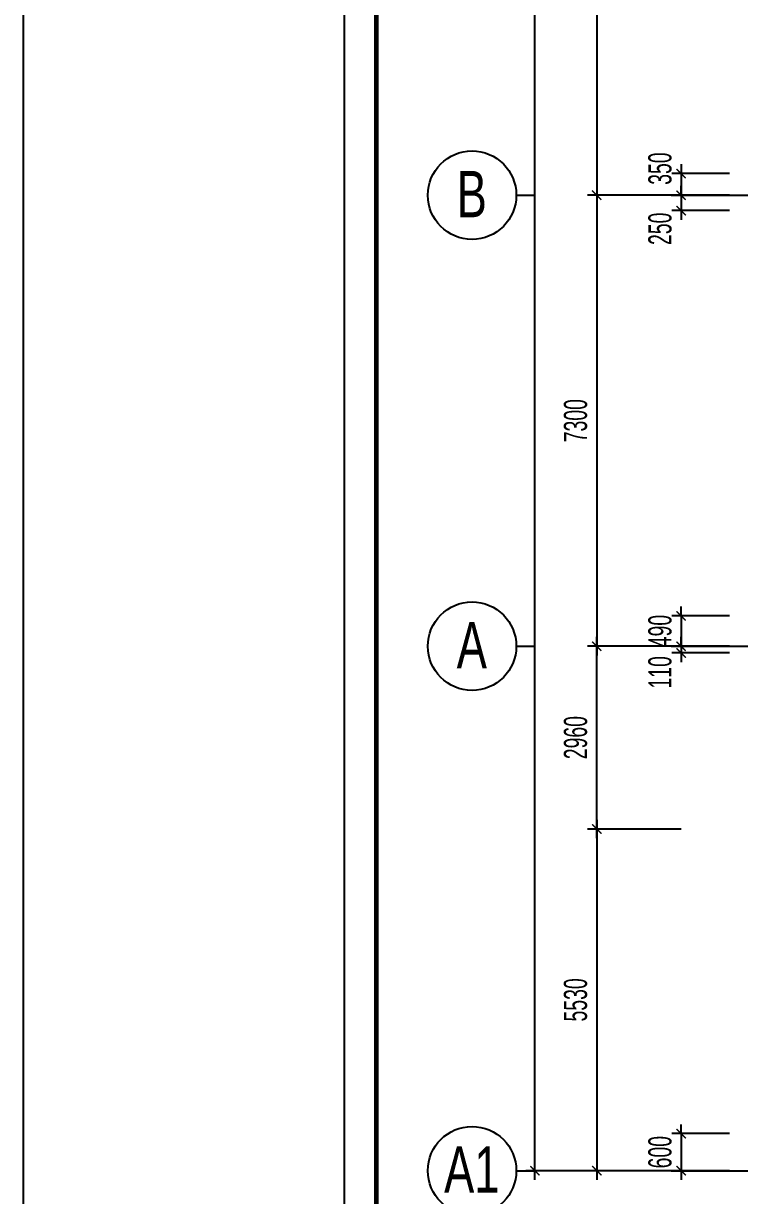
# Model space of a CAD drawing. Extents: x 1719887 to 1865417, y -150890 to 59748.
# Drawn here: x 1719887 to 1731479, y -23451 to -4479 of the extents above; entities that cross this region are included whole.
import ezdxf

# ---------------------------------------------------------------- set-up
doc = ezdxf.new("R2010")
doc.units = 0
doc.header["$LTSCALE"] = 1000
doc.header["$MEASUREMENT"] = 0
doc.header["$PDMODE"] = 3
doc.linetypes.add('CENTER2', pattern=[1.125, 0.75, -0.125, 0.125, -0.125])
doc.layers.get('0').update_dxf_attribs({"linetype": 'CONTINUOUS'})
doc.layers.get('Defpoints').update_dxf_attribs({"linetype": 'CONTINUOUS'})
for name, color, linetype in [('CDC-KHUNGTEN', 7, 'CONTINUOUS'), ('CDC.01.AXIS', 160, 'CENTER2'), ('CDC.02.DIM', 1, 'CONTINUOUS'), ('CDC.06.TEXT', 2, 'CONTINUOUS'), ('CDC.10.HATCH', 9, 'CONTINUOUS'), ('KCS_CHI', 1, 'CONTINUOUS')]:
    doc.layers.add(name, color=color, linetype=linetype)
doc.styles.add('ARIAL', font='arial.ttf', dxfattribs={"width": 0.6})
doc.dimstyles.new('D150', dxfattribs={"dimscale": 150, "dimtxt": 2.5, "dimasz": 1, "dimexe": 1, "dimexo": 0, "dimgap": 1, "dimtad": 1, "dimdec": 0, "dimdsep": 46, "dimtxsty": 'ARIAL', "dimblk": 'ARCHTICK', "dimcen": 1, "dimdle": 1, "dimclrd": 1, "dimclre": 1, "dimclrt": 2, "dimadec": 0, "dimazin": 0, "dimtfac": 0.00072, "dimtdec": 0, "dimtix": 1, "dimtmove": 2, "dimatfit": 3, "dimldrblk": 'ARCHTICK', "dimfxl": 1, "dimtolj": 1, "dimlwd": -1, "dimlwe": -1, "dimarcsym": 0})

# ---------------------------------------------------------------- blocks, each defined once
blk = doc.blocks.new('_ARCHTICK')
at = {"color": 0, "linetype": 'ByBlock', "const_width": 0.15}
blk.add_lwpolyline([(-0.5, -0.5), (0.5, 0.5)], dxfattribs=at)
blk = doc.blocks.new('*D443')
at = {"layer": 'CDC.02.DIM', "color": 1, "transparency": 16777216}
for p, q in [((1729167, 191), (1729167, -7409)), ((1730533, 41), (1729017, 41)), ((1730533, -7259), (1729017, -7259))]:
    blk.add_line(p, q, dxfattribs=at)
at = {"layer": 'Defpoints', "color": 0, "transparency": 16777216}
for p in [(1730533, 41), (1729167, -7259), (1730533, -7259)]:
    blk.add_point(p, dxfattribs=at)
at = {"layer": 'CDC.02.DIM', "color": 1, "transparency": 16777216, "xscale": 150, "yscale": 150, "zscale": 150}
for p, rotation in [((1729167, 41), 90), ((1729167, -7259), 270)]:
    blk.add_blockref('_ARCHTICK', p, dxfattribs=dict(at, rotation=rotation))
at = {"layer": 'CDC.02.DIM', "color": 2, "transparency": 16777216, "insert": (1728825, -3609), "char_height": 375, "attachment_point": 5, "rotation": 90, "style": 'ARIAL'}
blk.add_mtext('\\A1;7300', dxfattribs=at)
blk = doc.blocks.new('*D444')
at = {"layer": 'CDC.02.DIM', "color": 1, "transparency": 16777216}
for p, q in [((1729167, -7109), (1729167, -14709)), ((1730533, -7259), (1729017, -7259)), ((1730533, -14559), (1729017, -14559))]:
    blk.add_line(p, q, dxfattribs=at)
at = {"layer": 'Defpoints', "color": 0, "transparency": 16777216}
for p in [(1730533, -7259), (1729167, -14559), (1730533, -14559)]:
    blk.add_point(p, dxfattribs=at)
at = {"layer": 'CDC.02.DIM', "color": 1, "transparency": 16777216, "xscale": 150, "yscale": 150, "zscale": 150}
for p, rotation in [((1729167, -7259), 90), ((1729167, -14559), 270)]:
    blk.add_blockref('_ARCHTICK', p, dxfattribs=dict(at, rotation=rotation))
at = {"layer": 'CDC.02.DIM', "color": 2, "transparency": 16777216, "insert": (1728825, -10909), "char_height": 375, "attachment_point": 5, "rotation": 90, "style": 'ARIAL'}
blk.add_mtext('\\A1;7300', dxfattribs=at)
blk = doc.blocks.new('*D445')
at = {"layer": 'CDC.02.DIM', "color": 1, "transparency": 16777216}
for p, q in [((1728167, -23199), (1728167, 32391)), ((1730533, 32241), (1728017, 32241)), ((1730533, -23049), (1728017, -23049))]:
    blk.add_line(p, q, dxfattribs=at)
at = {"layer": 'Defpoints', "color": 0, "transparency": 16777216}
for p in [(1728167, 32241), (1730533, 32241), (1730533, -23049)]:
    blk.add_point(p, dxfattribs=at)
at = {"layer": 'CDC.02.DIM', "color": 1, "transparency": 16777216, "xscale": 150, "yscale": 150, "zscale": 150}
for p, rotation in [((1728167, 32241), 90), ((1728167, -23049), 270)]:
    blk.add_blockref('_ARCHTICK', p, dxfattribs=dict(at, rotation=rotation))
at = {"layer": 'CDC.02.DIM', "color": 2, "transparency": 16777216, "insert": (1727825, 4596), "char_height": 375, "attachment_point": 5, "rotation": 90, "style": 'ARIAL'}
blk.add_mtext('\\A1;55290', dxfattribs=at)
blk = doc.blocks.new('*D465')
at = {"layer": 'CDC.02.DIM', "color": 1, "transparency": 16777216}
for p, q in [((1729167, -17369), (1729167, -23199)), ((1730533, -17519), (1729017, -17519)), ((1730533, -23049), (1729017, -23049))]:
    blk.add_line(p, q, dxfattribs=at)
at = {"layer": 'Defpoints', "color": 0, "transparency": 16777216}
for p in [(1730533, -17519), (1729167, -23049), (1730533, -23049)]:
    blk.add_point(p, dxfattribs=at)
at = {"layer": 'CDC.02.DIM', "color": 1, "transparency": 16777216, "xscale": 150, "yscale": 150, "zscale": 150}
for p, rotation in [((1729167, -17519), 90), ((1729167, -23049), 270)]:
    blk.add_blockref('_ARCHTICK', p, dxfattribs=dict(at, rotation=rotation))
at = {"layer": 'CDC.02.DIM', "color": 2, "transparency": 16777216, "insert": (1728825, -20284), "char_height": 375, "attachment_point": 5, "rotation": 90, "style": 'ARIAL'}
blk.add_mtext('\\A1;5530', dxfattribs=at)
blk = doc.blocks.new('*D466')
at = {"layer": 'CDC.02.DIM', "color": 1, "transparency": 16777216}
for p, q in [((1729167, -17669), (1729167, -14409)), ((1730533, -14559), (1729017, -14559)), ((1730533, -17519), (1729017, -17519))]:
    blk.add_line(p, q, dxfattribs=at)
at = {"layer": 'Defpoints', "color": 0, "transparency": 16777216}
for p in [(1729167, -14559), (1730533, -14559), (1730533, -17519)]:
    blk.add_point(p, dxfattribs=at)
at = {"layer": 'CDC.02.DIM', "color": 1, "transparency": 16777216, "xscale": 150, "yscale": 150, "zscale": 150}
for p, rotation in [((1729167, -14559), 90), ((1729167, -17519), 270)]:
    blk.add_blockref('_ARCHTICK', p, dxfattribs=dict(at, rotation=rotation))
at = {"layer": 'CDC.02.DIM', "color": 2, "transparency": 16777216, "insert": (1728825, -16039), "char_height": 375, "attachment_point": 5, "rotation": 90, "style": 'ARIAL'}
blk.add_mtext('\\A1;2960', dxfattribs=at)
blk = doc.blocks.new('TH1')
at = {"layer": 'CDC.01.AXIS', "ltscale": 2}
for p, q in [((1733131, -103348), (1840145, -103348)), ((1733131, -110648), (1840145, -110648)), ((1733131, -119138), (1840145, -119138))]:
    blk.add_line(p, q, dxfattribs=at)
blk = doc.blocks.new('*D989')
at = {"layer": 'CDC.02.DIM', "color": 1, "transparency": 16777216}
for p, q in [((1730533, -6759), (1730533, -7409)), ((1731318, -6909), (1730383, -6909)), ((1731318, -7259), (1730383, -7259))]:
    blk.add_line(p, q, dxfattribs=at)
at = {"layer": 'Defpoints', "color": 0, "transparency": 16777216}
for p in [(1731318, -6909), (1730533, -7259), (1731318, -7259)]:
    blk.add_point(p, dxfattribs=at)
at = {"layer": 'CDC.02.DIM', "color": 1, "transparency": 16777216, "xscale": 150, "yscale": 150, "zscale": 150}
for p, rotation in [((1730533, -6909), 90), ((1730533, -7259), 270)]:
    blk.add_blockref('_ARCHTICK', p, dxfattribs=dict(at, rotation=rotation))
at = {"layer": 'CDC.02.DIM', "color": 2, "transparency": 16777216, "insert": (1730192, -6829), "char_height": 375, "attachment_point": 5, "rotation": 90, "style": 'ARIAL'}
blk.add_mtext('\\A1;350', dxfattribs=at)
blk = doc.blocks.new('*D990')
at = {"layer": 'CDC.02.DIM', "color": 1, "transparency": 16777216}
for p, q in [((1730533, -7259), (1730533, -7109)), ((1731318, -7259), (1730383, -7259)), ((1730533, -7259), (1730533, -7509)), ((1731318, -7509), (1730383, -7509)), ((1730533, -7509), (1730533, -7659))]:
    blk.add_line(p, q, dxfattribs=at)
at = {"layer": 'Defpoints', "color": 0, "transparency": 16777216}
for p in [(1731318, -7259), (1730533, -7509), (1731318, -7509)]:
    blk.add_point(p, dxfattribs=at)
at = {"layer": 'CDC.02.DIM', "color": 1, "transparency": 16777216, "xscale": 150, "yscale": 150, "zscale": 150}
for p, rotation in [((1730533, -7259), 270), ((1730533, -7509), 90)]:
    blk.add_blockref('_ARCHTICK', p, dxfattribs=dict(at, rotation=rotation))
at = {"layer": 'CDC.02.DIM', "color": 2, "transparency": 16777216, "insert": (1730192, -7803), "char_height": 375, "attachment_point": 5, "rotation": 90, "style": 'ARIAL'}
blk.add_mtext('\\A1;250', dxfattribs=at)
blk = doc.blocks.new('*D991')
at = {"layer": 'CDC.02.DIM', "color": 1, "transparency": 16777216}
for p, q in [((1730533, -14069), (1730533, -13919)), ((1731318, -14069), (1730383, -14069)), ((1730533, -14069), (1730533, -14559)), ((1731318, -14559), (1730383, -14559)), ((1730533, -14559), (1730533, -14709))]:
    blk.add_line(p, q, dxfattribs=at)
at = {"layer": 'Defpoints', "color": 0, "transparency": 16777216}
for p in [(1731318, -14069), (1730533, -14559), (1731318, -14559)]:
    blk.add_point(p, dxfattribs=at)
at = {"layer": 'CDC.02.DIM', "color": 1, "transparency": 16777216, "xscale": 150, "yscale": 150, "zscale": 150}
for p, rotation in [((1730533, -14069), 270), ((1730533, -14559), 90)]:
    blk.add_blockref('_ARCHTICK', p, dxfattribs=dict(at, rotation=rotation))
at = {"layer": 'CDC.02.DIM', "color": 2, "transparency": 16777216, "insert": (1730192, -14314), "char_height": 375, "attachment_point": 5, "rotation": 90, "style": 'ARIAL'}
blk.add_mtext('\\A1;490', dxfattribs=at)
blk = doc.blocks.new('*D992')
at = {"layer": 'CDC.02.DIM', "color": 1, "transparency": 16777216}
for p, q in [((1730533, -14559), (1730533, -14409)), ((1731318, -14559), (1730383, -14559)), ((1730533, -14559), (1730533, -14669)), ((1731318, -14669), (1730383, -14669)), ((1730533, -14669), (1730533, -14819))]:
    blk.add_line(p, q, dxfattribs=at)
at = {"layer": 'Defpoints', "color": 0, "transparency": 16777216}
for p in [(1731318, -14559), (1730533, -14669), (1731318, -14669)]:
    blk.add_point(p, dxfattribs=at)
at = {"layer": 'CDC.02.DIM', "color": 1, "transparency": 16777216, "xscale": 150, "yscale": 150, "zscale": 150}
for p, rotation in [((1730533, -14559), 270), ((1730533, -14669), 90)]:
    blk.add_blockref('_ARCHTICK', p, dxfattribs=dict(at, rotation=rotation))
at = {"layer": 'CDC.02.DIM', "color": 2, "transparency": 16777216, "insert": (1730192, -14982), "char_height": 375, "attachment_point": 5, "rotation": 90, "style": 'ARIAL'}
blk.add_mtext('\\A1;110', dxfattribs=at)
blk = doc.blocks.new('*D993')
at = {"layer": 'CDC.02.DIM', "color": 1, "transparency": 16777216}
for p, q in [((1730533, -22449), (1730533, -22299)), ((1731318, -22449), (1730383, -22449)), ((1730533, -22449), (1730533, -23049)), ((1731318, -23049), (1730383, -23049)), ((1730533, -23049), (1730533, -23199))]:
    blk.add_line(p, q, dxfattribs=at)
at = {"layer": 'Defpoints', "color": 0, "transparency": 16777216}
for p in [(1731318, -22449), (1730533, -23049), (1731318, -23049)]:
    blk.add_point(p, dxfattribs=at)
at = {"layer": 'CDC.02.DIM', "color": 1, "transparency": 16777216, "xscale": 150, "yscale": 150, "zscale": 150}
for p, rotation in [((1730533, -22449), 270), ((1730533, -23049), 90)]:
    blk.add_blockref('_ARCHTICK', p, dxfattribs=dict(at, rotation=rotation))
at = {"layer": 'CDC.02.DIM', "color": 2, "transparency": 16777216, "insert": (1730192, -22749), "char_height": 375, "attachment_point": 5, "rotation": 90, "style": 'ARIAL'}
blk.add_mtext('\\A1;600', dxfattribs=at)
blk = doc.blocks.new('KHUNG TEN')
at = {"layer": 'CDC-KHUNGTEN', "color": 8}
blk.add_lwpolyline([(75096, 1100), (83000, 1100), (83000, 58300), (3000, 58300), (3000, 1100), (75096, 1100)], dxfattribs=at)
at = {"layer": 'CDC-KHUNGTEN', "color": 255, "lineweight": 60}
blk.add_lwpolyline([(74900, 1400), (74900, 58000), (3300, 58000), (3300, 1400), (74900, 1400)], close=True, dxfattribs=at)
at = {"layer": 'Defpoints', "color": 1, "ltscale": 0.2}
blk.add_lwpolyline([(0, 0), (0, 59400), (84100, 59400), (84100, 0), (0, 0)], close=True, dxfattribs=at)

msp = doc.modelspace()

# ---------------------------------------------------------------- linework, layer by layer
at = {"layer": 'KCS_CHI'}
for p, q in [((1727864.9, -7259.1), (1728166.8, -7259.1)), ((1727864.9, -14559.1), (1728166.8, -14559.1)), ((1727864.9, -23049.1), (1728166.8, -23049.1))]:
    msp.add_line(p, q, dxfattribs=at)
for centre in [(1727149, -7259.1), (1727149, -14559.1), (1727149, -23049.1)]:
    msp.add_circle(centre, 715.9, dxfattribs=at)

# ---------------------------------------------------------------- block references
at = {"layer": 'CDC.06.TEXT', "xscale": 1.730439951605972, "yscale": 1.730439951605972, "zscale": 1.730439951605972}
msp.add_blockref('KHUNG TEN', (1719886.7, -43039.7), dxfattribs=at)
at = {"layer": 'CDC.10.HATCH'}
msp.add_blockref('TH1', (-2759.9, 96088.6), dxfattribs=at)

# ---------------------------------------------------------------- texts
at = {"layer": 'CDC.06.TEXT', "char_height": 750, "width": 696.96, "attachment_point": 2, "line_spacing_factor": 0.938532}
for s, insert in [('{\\fArial|b0|i0|c0|p34;\\W0.7;B}', (1727144.4, -6866.5)), ('{\\fArial|b0|i0|c0|p34;\\W0.7;A}', (1727144.4, -14166.5)), ('{\\fArial|b0|i0|c0|p34;\\W0.7;A1}', (1727144.4, -22656.5))]:
    msp.add_mtext(s, dxfattribs=dict(at, insert=insert))

# ---------------------------------------------------------------- dimensions: what is measured, and where the dimension line sits
at = {"layer": 'CDC.02.DIM'}
for base, p1, p2, picture, middle in [((1728166.8, 32241.2), (1730533.3, -23049.1), (1730533.3, 32241.2), '*D445', (1727825.3, 4596.1)), ((1729166.6, -7259.1), (1730533.3, 40.9), (1730533.3, -7259.1), '*D443', (1728825, -3609.1)), ((1729166.6, -14559.1), (1730533.3, -7259.1), (1730533.3, -14559.1), '*D444', (1728825, -10909.1)), ((1730533.3, -14559.4), (1731317.6, -14069.1), (1731317.6, -14559.4), '*D991', (1730191.9, -14314.2)), ((1729166.6, -14559.1), (1730533.3, -17519.1), (1730533.3, -14559.1), '*D466', (1728825.1, -16039.1)), ((1729166.6, -23049.1), (1730533.3, -17519.1), (1730533.3, -23049.1), '*D465', (1728825, -20284.1)), ((1730533.3, -23049), (1731317.6, -22449), (1731317.6, -23049), '*D993', (1730191.9, -22749))]:
    dim = msp.add_linear_dim(base=base, p1=p1, p2=p2, angle=90, dimstyle='D150', dxfattribs=at)
    dim.commit()
    dim.dimension.update_dxf_attribs({"geometry": picture, "text_midpoint": middle})
for base, p1, p2, picture, middle in [((1730533.3, -7259.4), (1731317.6, -6909.4), (1731317.6, -7259.4), '*D989', (1730191.7, -6829.4)), ((1730533.3, -7509.4), (1731317.6, -7259.4), (1731317.6, -7509.4), '*D990', (1730191.9, -7803.1)), ((1730533.3, -14669.1), (1731317.6, -14559.4), (1731317.6, -14669.1), '*D992', (1730191.9, -14981.9))]:
    dim = msp.add_linear_dim(base=base, p1=p1, p2=p2, angle=90, dimstyle='D150', dxfattribs=at)
    dim.commit()
    dim.dimension.update_dxf_attribs({"geometry": picture, "text_midpoint": middle, "dimtype": 160})

doc.saveas('drawing.dxf')
